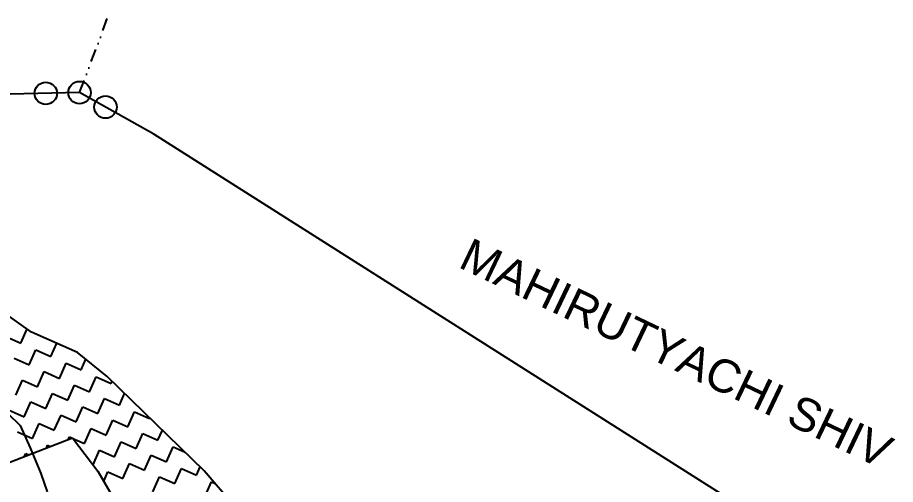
# Model space of a CAD drawing. Header units: metres. Extents: x 279553 to 281500, y 2029848 to 2031565.
# Drawn here: x 280711.2 to 281048.1, y 2031277.1 to 2031456.3 of the extents above; entities that cross this region are included whole.
import ezdxf

# ---------------------------------------------------------------- set-up
doc = ezdxf.new("R2010")
doc.units = ezdxf.units.M
doc.header["$MEASUREMENT"] = 0
doc.linetypes.add('DIVIDE', pattern=[1.25, 0.5, -0.25, 0, -0.25, 0, -0.25])
for name, color, linetype in [('LINE_WATER', 4, 'Continuous'), ('POLY_HATCH', 12, 'Continuous'), ('TEXT_MAPOUT', 7, 'Continuous'), ('V_BOUND_LINE', 7, 'Continuous'), ('V_DIVIDE_LINE', 7, 'DIVIDE')]:
    doc.layers.add(name, color=color, linetype=linetype)
doc.styles.get("Standard").update_dxf_attribs({"font": 'arial.ttf'})

msp = doc.modelspace()

# ---------------------------------------------------------------- linework, layer by layer
for centre in [(280722.04, 2031427.22), (280735.02, 2031427.5), (280744.97, 2031421.95)]:
    msp.add_circle(centre, 4.3)
at = {"layer": 'LINE_WATER'}
for p, q in [((280707.51, 2031304.29), (280712.23, 2031299.64)), ((280712.23, 2031299.64), (280716.1, 2031291.13)), ((280716.1, 2031291.13), (280720.2, 2031281.25)), ((280720.2, 2031281.25), (280722.6, 2031274.24))]:
    msp.add_line(p, q, dxfattribs=at)
at = {"layer": 'POLY_HATCH'}
for p, q in [((280716.64, 2031335.58), (280705.94, 2031343.14)), ((280734.24, 2031327.76), (280716.64, 2031335.58)), ((280745.58, 2031318.51), (280734.24, 2031327.76)), ((280764.23, 2031300.39), (280745.58, 2031318.51)), ((280782.88, 2031282.28), (280764.23, 2031300.39)), ((280708.25, 2031285.58), (280732.29, 2031294.92)), ((280732.29, 2031294.92), (280742.07, 2031282.15)), ((280742.07, 2031282.15), (280750.81, 2031267.03)), ((280800.48, 2031261.82), (280782.88, 2031282.28))]:
    msp.add_line(p, q, dxfattribs=at)
at = {"layer": 'POLY_HATCH', "linetype": 'Continuous'}
for p, q in [((280712.51, 2031331.26), (280714.96, 2031336.77)), ((280706.73, 2031333.83), (280712.51, 2031331.26)), ((280724.06, 2031326.13), (280726.34, 2031331.27)), ((280715.72, 2031322.92), (280718.28, 2031328.7)), ((280718.28, 2031328.7), (280724.06, 2031326.13)), ((280709.94, 2031325.49), (280715.72, 2031322.92)), ((280727.27, 2031317.79), (280729.83, 2031323.57)), ((280729.83, 2031323.57), (280735.61, 2031321)), ((280735.61, 2031321), (280737.45, 2031325.14)), ((280718.93, 2031314.58), (280721.49, 2031320.36)), ((280721.49, 2031320.36), (280727.27, 2031317.79)), ((280710.59, 2031311.37), (280713.15, 2031317.15)), ((280713.15, 2031317.15), (280718.93, 2031314.58)), ((280738.82, 2031312.66), (280741.38, 2031318.43)), ((280741.38, 2031318.43), (280747.15, 2031315.87)), ((280747.15, 2031315.87), (280747.5, 2031316.65)), ((280730.48, 2031309.45), (280733.04, 2031315.23)), ((280733.04, 2031315.23), (280738.82, 2031312.66)), ((280722.14, 2031306.24), (280724.7, 2031312.02)), ((280724.7, 2031312.02), (280730.48, 2031309.45)), ((280742.02, 2031304.32), (280744.59, 2031310.09)), ((280744.59, 2031310.09), (280750.36, 2031307.53)), ((280750.36, 2031307.53), (280752.33, 2031311.95)), ((280713.8, 2031303.03), (280716.36, 2031308.81)), ((280716.36, 2031308.81), (280722.14, 2031306.24)), ((280733.68, 2031301.11), (280736.25, 2031306.89)), ((280736.25, 2031306.89), (280742.02, 2031304.32)), ((280708.02, 2031305.6), (280713.8, 2031303.03)), ((280725.34, 2031297.9), (280727.91, 2031303.68)), ((280727.91, 2031303.68), (280733.68, 2031301.11)), ((280753.57, 2031299.19), (280756.14, 2031304.96)), ((280756.14, 2031304.96), (280761.91, 2031302.4)), ((280717, 2031294.69), (280719.57, 2031300.47)), ((280719.57, 2031300.47), (280725.34, 2031297.9)), ((280745.23, 2031295.98), (280747.8, 2031301.75)), ((280747.8, 2031301.75), (280753.57, 2031299.19)), ((280761.91, 2031302.4), (280761.99, 2031302.57)), ((280711.23, 2031297.26), (280717, 2031294.69)), ((280736.89, 2031292.77), (280739.46, 2031298.55)), ((280739.46, 2031298.55), (280745.23, 2031295.98)), ((280756.78, 2031290.85), (280759.35, 2031296.62)), ((280759.35, 2031296.62), (280765.12, 2031294.06)), ((280765.12, 2031294.06), (280766.82, 2031297.88)), ((280730.65, 2031294.29), (280731.12, 2031295.34)), ((280731.12, 2031295.34), (280732.16, 2031294.87)), ((280732.42, 2031294.76), (280736.89, 2031292.77)), ((280748.44, 2031287.64), (280751.01, 2031293.41)), ((280751.01, 2031293.41), (280756.78, 2031290.85)), ((280722.29, 2031291.04), (280722.78, 2031292.13)), ((280722.78, 2031292.13), (280723.86, 2031291.65)), ((280740.18, 2031284.62), (280742.67, 2031290.21)), ((280742.67, 2031290.21), (280748.44, 2031287.64)), ((280768.33, 2031285.72), (280770.9, 2031291.49)), ((280770.9, 2031291.49), (280775.5, 2031289.45)), ((280713.94, 2031287.79), (280714.44, 2031288.92)), ((280714.44, 2031288.92), (280715.56, 2031288.42)), ((280759.99, 2031282.51), (280762.56, 2031288.28)), ((280762.56, 2031288.28), (280768.33, 2031285.72)), ((280751.65, 2031279.3), (280754.22, 2031285.07)), ((280754.22, 2031285.07), (280759.99, 2031282.51)), ((280771.54, 2031277.38), (280774.1, 2031283.15)), ((280774.1, 2031283.15), (280779.88, 2031280.59)), ((280779.88, 2031280.59), (280781.31, 2031283.8)), ((280744.3, 2031278.31), (280745.88, 2031281.87)), ((280745.88, 2031281.87), (280751.65, 2031279.3)), ((280763.2, 2031274.17), (280765.76, 2031279.94)), ((280765.76, 2031279.94), (280771.54, 2031277.38)), ((280783.09, 2031272.25), (280785.65, 2031278.02)), ((280785.65, 2031278.02), (280787.09, 2031277.38))]:
    msp.add_line(p, q, dxfattribs=at)
at = {"layer": 'V_BOUND_LINE'}
for p, q in [((280735.02, 2031427.5), (280623.23, 2031425.03)), ((280763.51, 2031411.61), (280735.02, 2031427.5)), ((281029.05, 2031243.15), (280763.51, 2031411.61))]:
    msp.add_line(p, q, dxfattribs=at)
at = {"layer": 'V_DIVIDE_LINE', "ltscale": 10}
msp.add_line((280735.02, 2031427.5), (280745.81, 2031456.32), dxfattribs=at)

# ---------------------------------------------------------------- texts
at = {"layer": 'TEXT_MAPOUT'}
msp.add_text('MAHIRUTYACHI SHIV', height=12.6373, rotation=334.4827, dxfattribs=at).set_placement((280879.87, 2031360.67))

doc.saveas('drawing.dxf')
